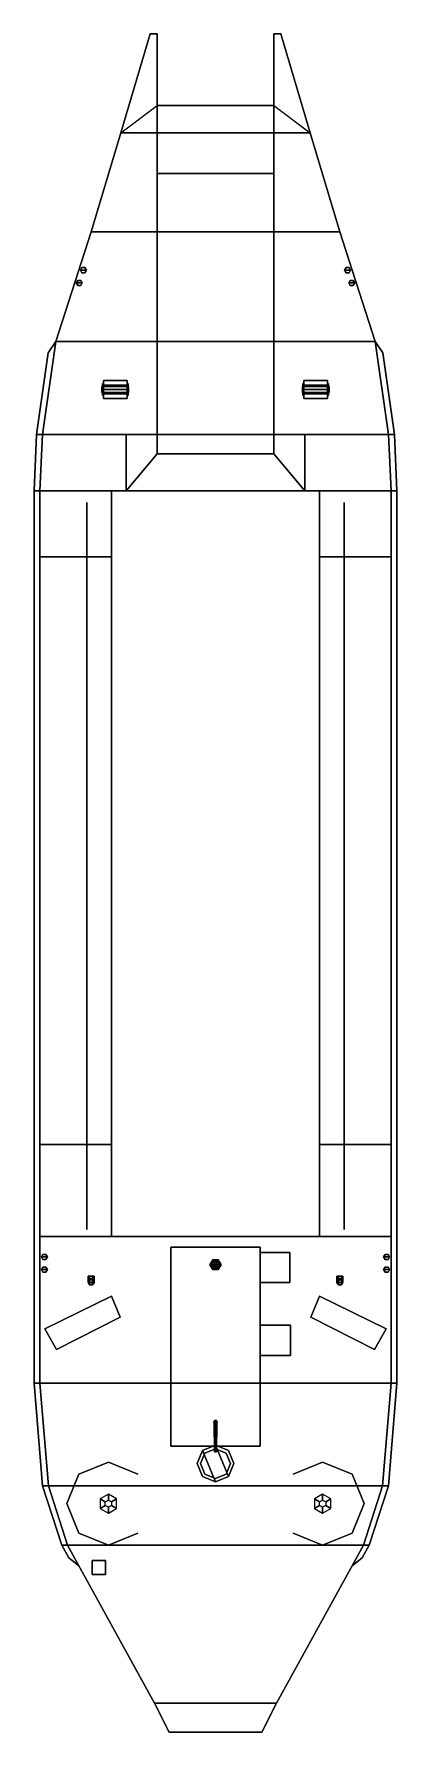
# Model space of a CAD drawing. Extents: x -6.1 to 6.1, y -28.6 to 28.6.
import ezdxf

# ---------------------------------------------------------------- set-up
doc = ezdxf.new("R2010")
doc.units = 0
doc.layers.get('0').update_dxf_attribs({"linetype": 'CONTINUOUS'})

msp = doc.modelspace()

# ---------------------------------------------------------------- linework, layer by layer
for points in [[(-2.2, 28.59, 1.75), (-1.96, 28.59, 1.75), (-1.96, 25.26, -1.2), (-3.18, 25.26, -1.2)], [(-1.96, 25.26, 1.94), (-1.96, 28.59, 2.12), (-2.2, 28.59, 2.12), (-3.18, 25.26, 1.94)], [(-3.18, 25.26, 1.94), (-2.2, 28.59, 2.12), (-2.2, 28.59, 1.75), (-3.18, 25.26, -1.2)], [(-2.2, 28.59, 2.12), (-1.96, 28.59, 2.12), (-1.96, 28.59, 1.75), (-2.2, 28.59, 1.75)], [(-1.96, 25.26, -1.2), (-1.96, 28.59, 1.75), (-1.96, 28.59, 2.12), (-1.96, 25.26, 1.94)], [(2.2, 28.59, 2.12), (1.96, 28.59, 2.12), (1.96, 25.26, 1.94), (3.18, 25.26, 1.94)], [(1.96, 25.26, -1.2), (1.96, 28.59, 1.75), (2.2, 28.59, 1.75), (3.18, 25.26, -1.2)], [(2.2, 28.59, 1.75), (1.96, 28.59, 1.75), (1.96, 28.59, 2.12), (2.2, 28.59, 2.12)], [(1.96, 25.26, 1.94), (1.96, 28.59, 2.12), (1.96, 28.59, 1.75), (1.96, 25.26, -1.2)], [(3.18, 25.26, -1.2), (2.2, 28.59, 1.75), (2.2, 28.59, 2.12), (3.18, 25.26, 1.94)], [(-3.18, 25.26, -1.2), (-1.96, 26.18, -0.385), (1.96, 26.18, -0.385), (3.18, 25.26, -1.2)], [(1.96, 26.18), (-1.96, 26.18), (-1.96, 23.89, 0.25), (1.96, 23.89, 0.25)], [(1.96, 26.18, -0.385), (-1.96, 26.18, -0.385), (-1.96, 26.18), (1.96, 26.18)], [(-4.18, 21.93, -1.2), (-3.18, 25.26, -1.2), (3.18, 25.26, -1.2), (4.18, 21.93, -1.2)], [(-1.96, 21.93, 1.81), (-1.96, 25.26, 1.94), (-3.18, 25.26, 1.94), (-4.18, 21.93, 1.81)], [(-4.18, 21.93, 1.81), (-3.18, 25.26, 1.94), (-3.18, 25.26, -1.2), (-4.18, 21.93, -1.2)], [(-1.96, 21.93, 0.25), (-1.96, 25.26, 0.1), (-1.96, 25.26, 1.94), (-1.96, 21.93, 1.81)], [(3.18, 25.26, 1.94), (1.96, 25.26, 1.94), (1.96, 21.93, 1.81), (4.18, 21.93, 1.81)], [(1.96, 21.93, 1.81), (1.96, 25.26, 1.94), (1.96, 25.26, 0.1), (1.96, 21.93, 0.25)], [(4.18, 21.93, -1.2), (3.18, 25.26, -1.2), (3.18, 25.26, 1.94), (4.18, 21.93, 1.81)], [(1.96, 23.89, 0.25), (-1.96, 23.89, 0.25), (-1.96, 14.45, 0.25), (1.96, 14.45, 0.25)], [(-5.37, 18.24, -1.2), (-4.18, 21.93, -1.2), (4.18, 21.93, -1.2), (5.37, 18.24, -1.2)], [(-1.96, 18.24, 1.65), (-1.96, 21.93, 1.81), (-4.18, 21.93, 1.81), (-5.37, 18.24, 1.65)], [(-5.37, 18.24, 1.65), (-4.18, 21.93, 1.81), (-4.18, 21.93, -1.2), (-5.37, 18.24, -1.2)], [(-1.96, 18.24, 0.25), (-1.96, 21.93, 0.25), (-1.96, 21.93, 1.81), (-1.96, 18.24, 1.65)], [(4.18, 21.93, 1.81), (1.96, 21.93, 1.81), (1.96, 18.24, 1.65), (5.37, 18.24, 1.65)], [(1.96, 18.24, 1.65), (1.96, 21.93, 1.81), (1.96, 21.93, 0.25), (1.96, 18.24, 0.25)], [(5.37, 18.24, -1.2), (4.18, 21.93, -1.2), (4.18, 21.93, 1.81), (5.37, 18.24, 1.65)], [(-4.49, 20.723, 1.75), (-4.54, 20.637, 1.75), (-4.54, 20.637, 2.14), (-4.49, 20.723, 2.14)], [(-4.54, 20.637, 2.14), (-4.34, 20.637, 2.14), (-4.39, 20.723, 2.14), (-4.49, 20.723, 2.14)], [(-4.54, 20.637, 1.75), (-4.49, 20.55, 1.75), (-4.49, 20.55, 2.14), (-4.54, 20.637, 2.14)], [(-4.49, 20.55, 2.14), (-4.39, 20.55, 2.14), (-4.34, 20.637, 2.14), (-4.54, 20.637, 2.14)], [(-4.39, 20.723, 1.75), (-4.49, 20.723, 1.75), (-4.49, 20.723, 2.14), (-4.39, 20.723, 2.14)], [(-4.34, 20.637, 1.75), (-4.39, 20.723, 1.75), (-4.39, 20.723, 2.14), (-4.34, 20.637, 2.14)], [(-4.39, 20.55, 1.75), (-4.34, 20.637, 1.75), (-4.34, 20.637, 2.14), (-4.39, 20.55, 2.14)], [(4.39, 20.723, 1.75), (4.34, 20.637, 1.75), (4.34, 20.637, 2.14), (4.39, 20.723, 2.14)], [(4.34, 20.637, 2.14), (4.54, 20.637, 2.14), (4.49, 20.723, 2.14), (4.39, 20.723, 2.14)], [(4.34, 20.637, 1.75), (4.39, 20.55, 1.75), (4.39, 20.55, 2.14), (4.34, 20.637, 2.14)], [(4.39, 20.55, 2.14), (4.49, 20.55, 2.14), (4.54, 20.637, 2.14), (4.34, 20.637, 2.14)], [(4.49, 20.723, 1.75), (4.39, 20.723, 1.75), (4.39, 20.723, 2.14), (4.49, 20.723, 2.14)], [(4.54, 20.637, 1.75), (4.49, 20.723, 1.75), (4.49, 20.723, 2.14), (4.54, 20.637, 2.14)], [(4.49, 20.55, 1.75), (4.54, 20.637, 1.75), (4.54, 20.637, 2.14), (4.49, 20.55, 2.14)], [(-4.63, 20.293, 1.73), (-4.68, 20.207, 1.73), (-4.68, 20.207, 2.12), (-4.63, 20.293, 2.12)], [(-4.68, 20.207, 2.12), (-4.48, 20.207, 2.12), (-4.53, 20.293, 2.12), (-4.63, 20.293, 2.12)], [(-4.68, 20.207, 1.73), (-4.63, 20.12, 1.73), (-4.63, 20.12, 2.12), (-4.68, 20.207, 2.12)], [(-4.63, 20.12, 2.12), (-4.53, 20.12, 2.12), (-4.48, 20.207, 2.12), (-4.68, 20.207, 2.12)], [(-4.53, 20.293, 1.73), (-4.63, 20.293, 1.73), (-4.63, 20.293, 2.12), (-4.53, 20.293, 2.12)], [(-4.63, 20.12, 1.73), (-4.53, 20.12, 1.73), (-4.53, 20.12, 2.12), (-4.63, 20.12, 2.12)], [(-4.48, 20.207, 1.73), (-4.53, 20.293, 1.73), (-4.53, 20.293, 2.12), (-4.48, 20.207, 2.12)], [(-4.53, 20.12, 1.73), (-4.48, 20.207, 1.73), (-4.48, 20.207, 2.12), (-4.53, 20.12, 2.12)], [(-4.49, 20.55, 1.75), (-4.39, 20.55, 1.75), (-4.39, 20.55, 2.14), (-4.49, 20.55, 2.14)], [(4.39, 20.55, 1.75), (4.49, 20.55, 1.75), (4.49, 20.55, 2.14), (4.39, 20.55, 2.14)], [(4.53, 20.293, 1.73), (4.48, 20.207, 1.73), (4.48, 20.207, 2.12), (4.53, 20.293, 2.12)], [(4.48, 20.207, 2.12), (4.68, 20.207, 2.12), (4.63, 20.293, 2.12), (4.53, 20.293, 2.12)], [(4.48, 20.207, 1.73), (4.53, 20.12, 1.73), (4.53, 20.12, 2.12), (4.48, 20.207, 2.12)], [(4.53, 20.12, 2.12), (4.63, 20.12, 2.12), (4.68, 20.207, 2.12), (4.48, 20.207, 2.12)], [(4.63, 20.293, 1.73), (4.53, 20.293, 1.73), (4.53, 20.293, 2.12), (4.63, 20.293, 2.12)], [(4.53, 20.12, 1.73), (4.63, 20.12, 1.73), (4.63, 20.12, 2.12), (4.53, 20.12, 2.12)], [(4.68, 20.207, 1.73), (4.63, 20.293, 1.73), (4.63, 20.293, 2.12), (4.68, 20.207, 2.12)], [(4.63, 20.12, 1.73), (4.68, 20.207, 1.73), (4.68, 20.207, 2.12), (4.63, 20.12, 2.12)], [(-5.62, 17.85, 0.55), (-6.02, 15.11, 0.55), (-5.82, 15.11, 0.55), (-5.37, 18.24, 0.55)], [(-5.37, 18.24, 0.24), (-5.82, 15.11, 0.24), (-6.02, 15.11, 0.24), (-5.62, 17.85, 0.24)], [(-6.02, 15.11, 0.24), (-6.02, 15.11, 0.55), (-5.62, 17.85, 0.55), (-5.62, 17.85, 0.24)], [(-5.37, 18.24, -1.2), (5.37, 18.24, -1.2), (5.82, 15.11, -1.2), (-5.82, 15.11, -1.2)], [(-1.96, 15.11, 1.59), (-1.96, 18.24, 1.65), (-5.37, 18.24, 1.65), (-5.82, 15.11, 1.59)], [(-5.82, 15.11, 1.59), (-5.37, 18.24, 1.65), (-5.37, 18.24, -1.2), (-5.82, 15.11, -1.2)], [(-5.62, 17.85, 0.24), (-5.62, 17.85, 0.55), (-5.37, 18.24, 0.55), (-5.37, 18.24, 0.24)], [(-1.96, 15.11, 0.25), (-1.96, 18.24, 0.25), (-1.96, 18.24, 1.65), (-1.96, 15.11, 1.59)], [(5.37, 18.24, 1.65), (1.96, 18.24, 1.65), (1.96, 15.11, 1.59), (5.82, 15.11, 1.59)], [(1.96, 15.11, 1.59), (1.96, 18.24, 1.65), (1.96, 18.24, 0.25), (1.96, 15.11, 0.25)], [(5.82, 15.11, -1.2), (5.37, 18.24, -1.2), (5.37, 18.24, 1.65), (5.82, 15.11, 1.59)], [(5.37, 18.24, 0.55), (5.82, 15.11, 0.55), (6.02, 15.11, 0.55), (5.62, 17.85, 0.55)], [(5.62, 17.85, 0.24), (6.02, 15.11, 0.24), (5.82, 15.11, 0.24), (5.37, 18.24, 0.24)], [(5.62, 17.85, 0.55), (5.62, 17.85, 0.24), (5.37, 18.24, 0.24), (5.37, 18.24, 0.55)], [(6.02, 15.11, 0.55), (6.02, 15.11, 0.24), (5.62, 17.85, 0.24), (5.62, 17.85, 0.55)], [(-3.82, 16.62, 1.87), (-3.82, 16.52, 1.97), (-3.82, 16.62, 2.07), (-3.82, 16.72, 1.97)], [(-3.82, 16.62, 1.87), (-3.82, 16.72, 1.97), (-2.92, 16.72, 1.97), (-2.92, 16.62, 1.87)], [(-3.82, 16.72, 1.97), (-3.82, 16.62, 2.07), (-2.92, 16.62, 2.07), (-2.92, 16.72, 1.97)], [(-3.82, 16.52, 1.97), (-3.82, 16.62, 1.87), (-2.92, 16.62, 1.87), (-2.92, 16.52, 1.97)], [(-3.82, 16.62, 2.07), (-3.82, 16.52, 1.97), (-2.92, 16.52, 1.97), (-2.92, 16.62, 2.07)], [(-3.8, 16.78, 2.04), (-3.8, 16.62, 2.14), (-3.8, 16.62, 1.61), (-3.8, 16.82, 1.62)], [(-3.8, 16.82, 1.62), (-3.8, 16.62, 1.61), (-3.8, 16.62, 2.14), (-3.8, 16.78, 2.04)], [(-3.8, 16.46, 2.04), (-3.8, 16.62, 2.14), (-3.8, 16.62, 1.61), (-3.8, 16.42, 1.61)], [(-3.8, 16.42, 1.61), (-3.8, 16.62, 1.61), (-3.8, 16.62, 2.14), (-3.8, 16.46, 2.04)], [(-3.77, 16.77, 1.71), (-3.77, 16.47, 1.71), (-3.77, 16.32, 1.97), (-3.77, 16.92, 1.97)], [(-3.77, 16.77, 1.71), (-3.77, 16.92, 1.97), (-2.97, 16.92, 1.97), (-2.97, 16.77, 1.71)], [(-3.77, 16.92, 1.97), (-3.77, 16.32, 1.97), (-3.77, 16.47, 2.23), (-3.77, 16.77, 2.23)], [(-3.77, 16.92, 1.97), (-3.77, 16.77, 2.23), (-2.97, 16.77, 2.23), (-2.97, 16.92, 1.97)], [(-3.77, 16.47, 1.71), (-3.77, 16.77, 1.71), (-2.97, 16.77, 1.71), (-2.97, 16.47, 1.71)], [(-3.77, 16.77, 2.23), (-3.77, 16.47, 2.23), (-2.97, 16.47, 2.23), (-2.97, 16.77, 2.23)], [(-2.97, 16.92, 1.97), (-2.97, 16.32, 1.97), (-2.97, 16.47, 1.71), (-2.97, 16.77, 1.71)], [(-2.97, 16.77, 2.23), (-2.97, 16.47, 2.23), (-2.97, 16.32, 1.97), (-2.97, 16.92, 1.97)], [(-2.94, 16.78, 2.04), (-2.94, 16.62, 2.14), (-2.94, 16.62, 1.61), (-2.94, 16.82, 1.62)], [(-2.94, 16.82, 1.62), (-2.94, 16.62, 1.61), (-2.94, 16.62, 2.14), (-2.94, 16.78, 2.04)], [(-2.94, 16.46, 2.04), (-2.94, 16.62, 2.14), (-2.94, 16.62, 1.61), (-2.94, 16.42, 1.61)], [(-2.94, 16.42, 1.61), (-2.94, 16.62, 1.61), (-2.94, 16.62, 2.14), (-2.94, 16.46, 2.04)], [(-2.92, 16.72, 1.97), (-2.92, 16.62, 2.07), (-2.92, 16.52, 1.97), (-2.92, 16.62, 1.87)], [(2.92, 16.72, 1.97), (2.92, 16.62, 2.07), (3.82, 16.62, 2.07), (3.82, 16.72, 1.97)], [(2.92, 16.62, 1.87), (2.92, 16.72, 1.97), (3.82, 16.72, 1.97), (3.82, 16.62, 1.87)], [(2.92, 16.62, 1.87), (2.92, 16.52, 1.97), (2.92, 16.62, 2.07), (2.92, 16.72, 1.97)], [(2.92, 16.62, 2.07), (2.92, 16.52, 1.97), (3.82, 16.52, 1.97), (3.82, 16.62, 2.07)], [(2.92, 16.52, 1.97), (2.92, 16.62, 1.87), (3.82, 16.62, 1.87), (3.82, 16.52, 1.97)], [(2.94, 16.82, 1.62), (2.94, 16.62, 1.61), (2.94, 16.62, 2.14), (2.94, 16.78, 2.04)], [(2.94, 16.78, 2.04), (2.94, 16.62, 2.14), (2.94, 16.62, 1.61), (2.94, 16.82, 1.62)], [(2.94, 16.46, 2.04), (2.94, 16.62, 2.14), (2.94, 16.62, 1.61), (2.94, 16.42, 1.61)], [(2.94, 16.42, 1.61), (2.94, 16.62, 1.61), (2.94, 16.62, 2.14), (2.94, 16.46, 2.04)], [(2.97, 16.92, 1.97), (2.97, 16.77, 2.23), (3.77, 16.77, 2.23), (3.77, 16.92, 1.97)], [(2.97, 16.77, 1.71), (2.97, 16.92, 1.97), (3.77, 16.92, 1.97), (3.77, 16.77, 1.71)], [(2.97, 16.92, 1.97), (2.97, 16.32, 1.97), (2.97, 16.47, 2.23), (2.97, 16.77, 2.23)], [(2.97, 16.77, 1.71), (2.97, 16.47, 1.71), (2.97, 16.32, 1.97), (2.97, 16.92, 1.97)], [(2.97, 16.77, 2.23), (2.97, 16.47, 2.23), (3.77, 16.47, 2.23), (3.77, 16.77, 2.23)], [(2.97, 16.47, 1.71), (2.97, 16.77, 1.71), (3.77, 16.77, 1.71), (3.77, 16.47, 1.71)], [(3.77, 16.77, 2.23), (3.77, 16.47, 2.23), (3.77, 16.32, 1.97), (3.77, 16.92, 1.97)], [(3.77, 16.92, 1.97), (3.77, 16.32, 1.97), (3.77, 16.47, 1.71), (3.77, 16.77, 1.71)], [(3.8, 16.82, 1.62), (3.8, 16.62, 1.61), (3.8, 16.62, 2.14), (3.8, 16.78, 2.04)], [(3.8, 16.78, 2.04), (3.8, 16.62, 2.14), (3.8, 16.62, 1.61), (3.8, 16.82, 1.62)], [(3.8, 16.46, 2.04), (3.8, 16.62, 2.14), (3.8, 16.62, 1.61), (3.8, 16.42, 1.61)], [(3.8, 16.42, 1.61), (3.8, 16.62, 1.61), (3.8, 16.62, 2.14), (3.8, 16.46, 2.04)], [(3.82, 16.72, 1.97), (3.82, 16.62, 2.07), (3.82, 16.52, 1.97), (3.82, 16.62, 1.87)], [(-3.77, 16.32, 1.97), (-3.77, 16.47, 1.71), (-2.97, 16.47, 1.71), (-2.97, 16.32, 1.97)], [(-3.77, 16.47, 2.23), (-3.77, 16.32, 1.97), (-2.97, 16.32, 1.97), (-2.97, 16.47, 2.23)], [(2.97, 16.47, 2.23), (2.97, 16.32, 1.97), (3.77, 16.32, 1.97), (3.77, 16.47, 2.23)], [(2.97, 16.32, 1.97), (2.97, 16.47, 1.71), (3.77, 16.47, 1.71), (3.77, 16.32, 1.97)], [(-5.82, 15.11, 0.24), (-5.9, 13.21, 0.24), (-6.1, 13.21, 0.24), (-6.02, 15.11, 0.24)], [(-6.1, 13.21, 0.24), (-6.1, 13.21, 0.55), (-6.02, 15.11, 0.55), (-6.02, 15.11, 0.24)], [(-6.02, 15.11, 0.55), (-6.1, 13.21, 0.55), (-5.9, 13.21, 0.55), (-5.82, 15.11, 0.55)], [(-5.9, 13.21, -1.2), (-5.82, 15.11, -1.2), (5.82, 15.11, -1.2), (5.9, 13.21, -1.2)], [(-3, 13.21, 1.59), (-3, 15.11, 1.59), (-5.82, 15.11, 1.59), (-5.9, 13.21, 1.59)], [(-5.9, 13.21, 1.59), (-5.82, 15.11, 1.59), (-5.82, 15.11, -1.2), (-5.9, 13.21, -1.2)], [(-1.96, 14.45, 1.59), (-1.96, 15.11, 1.59), (-3, 15.11, 1.59), (-3, 13.21, 1.59)], [(-1.96, 14.45, 0.25), (-1.96, 15.11, 0.25), (-1.96, 15.11, 1.59), (-1.96, 14.45, 1.59)], [(3, 15.11, 1.59), (1.96, 15.11, 1.59), (1.96, 14.45, 1.59), (3, 13.21, 1.59)], [(1.96, 14.45, 1.59), (1.96, 15.11, 1.59), (1.96, 15.11, 0.25), (1.96, 14.45, 0.25)], [(5.82, 15.11, 1.59), (3, 15.11, 1.59), (3, 13.21, 1.59), (5.9, 13.21, 1.59)], [(5.9, 13.21, -1.2), (5.82, 15.11, -1.2), (5.82, 15.11, 1.59), (5.9, 13.21, 1.59)], [(5.82, 15.11, 0.55), (5.9, 13.21, 0.55), (6.1, 13.21, 0.55), (6.02, 15.11, 0.55)], [(6.02, 15.11, 0.24), (6.1, 13.21, 0.24), (5.9, 13.21, 0.24), (5.82, 15.11, 0.24)], [(6.1, 13.21, 0.55), (6.1, 13.21, 0.24), (6.02, 15.11, 0.24), (6.02, 15.11, 0.55)], [(-3, 13.21, 0.25), (-1.96, 14.45, 0.25), (-1.96, 14.45, 1.59), (-3, 13.21, 1.59)], [(1.96, 14.45, 0.25), (-1.96, 14.45, 0.25), (-3, 13.21, 0.25), (3, 13.21, 0.25)], [(3, 13.21, 1.59), (1.96, 14.45, 1.59), (1.96, 14.45, 0.25), (3, 13.21, 0.25)], [(-5.9, 13.21, 0.24), (-5.9, -16.83, 0.24), (-6.1, -16.83, 0.24), (-6.1, 13.21, 0.24)], [(-6.1, -16.83, 0.24), (-6.1, -16.83, 0.55), (-6.1, 13.21, 0.55), (-6.1, 13.21, 0.24)], [(-6.1, 13.21, 0.55), (-6.1, -16.83, 0.55), (-5.9, -16.83, 0.55), (-5.9, 13.21, 0.55)], [(-5.9, 13.21, -1.2), (5.9, 13.21, -1.2), (5.9, -16.83, -1.2), (-5.9, -16.83, -1.2)], [(-3.5, 10.99, 0.59), (-3.5, 13.21, 1.59), (-5.9, 13.21, 1.59), (-5.9, 10.99, 0.59)], [(-5.9, 10.99, 0.59), (-5.9, 13.21, 1.59), (-5.9, 13.21, -1.2), (-5.9, 10.99, -1.2)], [(-3.5, 13.21, 0.25), (-3, 13.21, 0.25), (-3, 13.21, 1.59), (-3.5, 13.21, 1.59)], [(-3.5, 10.99, 0.25), (-3.5, 13.21, 0.25), (-3.5, 13.21, 1.59), (-3.5, 10.99, 0.59)], [(3.5, 13.21, 0.25), (-3.5, 13.21, 0.25), (-3.5, -11.9, 0.25), (3.5, -11.9, 0.25)], [(3.5, 13.21, 1.59), (3, 13.21, 1.59), (3, 13.21, 0.25), (3.5, 13.21, 0.25)], [(5.9, 13.21, 1.59), (3.5, 13.21, 1.59), (3.5, 10.99, 0.59), (5.9, 10.99, 0.59)], [(3.5, 10.99, 0.59), (3.5, 13.21, 1.59), (3.5, 13.21, 0.25), (3.5, 10.99, 0.25)], [(5.9, 10.99, -1.2), (5.9, 13.21, -1.2), (5.9, 13.21, 1.59), (5.9, 10.99, 0.59)], [(6.1, 13.21, 0.24), (6.1, -16.83, 0.24), (5.9, -16.83, 0.24), (5.9, 13.21, 0.24)], [(5.9, 13.21, 0.55), (5.9, -16.83, 0.55), (6.1, -16.83, 0.55), (6.1, 13.21, 0.55)], [(6.1, -16.83, 0.55), (6.1, -16.83, 0.24), (6.1, 13.21, 0.24), (6.1, 13.21, 0.55)], [(-4.32, -11.66, 1.41), (-4.32, 12.82, 1.41), (-4.32, 10.99, 0.59), (-4.32, -8.8, 0.59)], [(-4.32, -8.8, 0.59), (-4.32, 10.99, 0.59), (-4.32, 12.82, 1.41), (-4.32, -11.66, 1.41)], [(4.32, -8.8, 0.59), (4.32, 10.99, 0.59), (4.32, 12.82, 1.41), (4.32, -11.66, 1.41)], [(4.32, -11.66, 1.41), (4.32, 12.82, 1.41), (4.32, 10.99, 0.59), (4.32, -8.8, 0.59)], [(-3.5, -8.8, 0.59), (-3.5, 10.99, 0.59), (-5.9, 10.99, 0.59), (-5.9, -8.8, 0.59)], [(-5.9, -8.8, 0.59), (-5.9, 10.99, 0.59), (-5.9, 10.99, -1.2), (-5.9, -8.8, -1.2)], [(-3.5, -8.8, 0.25), (-3.5, 10.99, 0.25), (-3.5, 10.99, 0.59), (-3.5, -8.8, 0.59)], [(5.9, 10.99, 0.59), (3.5, 10.99, 0.59), (3.5, -8.8, 0.59), (5.9, -8.8, 0.59)], [(3.5, -8.8, 0.59), (3.5, 10.99, 0.59), (3.5, 10.99, 0.25), (3.5, -8.8, 0.25)], [(5.9, -8.8, -1.2), (5.9, 10.99, -1.2), (5.9, 10.99, 0.59), (5.9, -8.8, 0.59)], [(-3.5, -11.9, 1.48), (-3.5, -8.8, 0.59), (-5.9, -8.8, 0.59), (-5.9, -11.9, 1.48)], [(-5.9, -11.9, 1.48), (-5.9, -8.8, 0.59), (-5.9, -8.8, -1.2), (-5.9, -11.9, -1.2)], [(-3.5, -11.9, 0.25), (-3.5, -8.8, 0.25), (-3.5, -8.8, 0.59), (-3.5, -11.9, 1.48)], [(5.9, -8.8, 0.59), (3.5, -8.8, 0.59), (3.5, -11.9, 1.48), (5.9, -11.9, 1.48)], [(3.5, -11.9, 1.48), (3.5, -8.8, 0.59), (3.5, -8.8, 0.25), (3.5, -11.9, 0.25)], [(5.9, -11.9, -1.2), (5.9, -8.8, -1.2), (5.9, -8.8, 0.59), (5.9, -11.9, 1.48)], [(5.9, -11.9, 1.48), (-5.9, -11.9, 1.48), (-5.9, -16.83, 1.48), (5.9, -16.83, 1.48)], [(-5.9, -16.83, 1.48), (-5.9, -11.9, 1.48), (-5.9, -11.9, -1.2), (-5.9, -16.83, -1.2)], [(3.5, -11.9, 0.25), (-3.5, -11.9, 0.25), (-3.5, -11.9, 1.48), (3.5, -11.9, 1.48)], [(5.9, -16.83, -1.2), (5.9, -11.9, -1.2), (5.9, -11.9, 1.48), (5.9, -16.83, 1.48)], [(-5.8, -12.497, 1.48), (-5.85, -12.583, 1.48), (-5.85, -12.583, 1.87), (-5.8, -12.497, 1.87)], [(-5.85, -12.583, 1.87), (-5.65, -12.583, 1.87), (-5.7, -12.497, 1.87), (-5.8, -12.497, 1.87)], [(-5.7, -12.497, 1.48), (-5.8, -12.497, 1.48), (-5.8, -12.497, 1.87), (-5.7, -12.497, 1.87)], [(-5.65, -12.583, 1.48), (-5.7, -12.497, 1.48), (-5.7, -12.497, 1.87), (-5.65, -12.583, 1.87)], [(-1.5, -12.25, 3.53), (-1.5, -12.25, 1.48), (-1.5, -18.96, 1.48), (-1.5, -18.96, 3.53)], [(1.5, -12.25, 3.53), (1.5, -12.25, 1.48), (-1.5, -12.25, 1.48), (-1.5, -12.25, 3.53)], [(1.5, -18.96, 3.53), (1.5, -12.25, 3.53), (-1.5, -12.25, 3.53), (-1.5, -18.96, 3.53)], [(-1.5, -14.61, 4.96), (-1.5, -12.25, 4.96), (-1.5, -12.25, 3.53), (-1.5, -14.61, 3.53)], [(-1.5, -14.61, 3.53), (-1.5, -12.25, 3.53), (-1.5, -12.25, 4.96), (-1.5, -14.61, 4.96)], [(1.5, -12.25, 4.96), (-1.5, -12.25, 4.96), (-1.5, -12.25, 3.53), (1.5, -12.25, 3.53)], [(1.5, -12.25, 3.53), (-1.5, -12.25, 3.53), (-1.5, -12.25, 4.96), (1.5, -12.25, 4.96)], [(1.5, -18.96, 1.48), (1.5, -12.25, 1.48), (1.5, -12.25, 3.53), (1.5, -18.96, 3.53)], [(1.5, -14.61, 3.53), (1.5, -12.25, 3.53), (1.5, -12.25, 4.96), (1.5, -14.61, 4.96)], [(1.5, -14.61, 4.96), (1.5, -12.25, 4.96), (1.5, -12.25, 3.53), (1.5, -14.61, 3.53)], [(2.5, -12.43, 2.48), (2.5, -12.43, 1.48), (1.5, -12.43, 1.48), (1.5, -12.43, 2.48)], [(2.5, -13.45, 2.48), (2.5, -12.43, 2.48), (1.5, -12.43, 2.48), (1.5, -13.45, 2.48)], [(2.5, -13.45, 1.48), (2.5, -12.43, 1.48), (2.5, -12.43, 2.48), (2.5, -13.45, 2.48)], [(5.7, -12.497, 1.48), (5.65, -12.583, 1.48), (5.65, -12.583, 1.87), (5.7, -12.497, 1.87)], [(5.65, -12.583, 1.87), (5.85, -12.583, 1.87), (5.8, -12.497, 1.87), (5.7, -12.497, 1.87)], [(5.8, -12.497, 1.48), (5.7, -12.497, 1.48), (5.7, -12.497, 1.87), (5.8, -12.497, 1.87)], [(5.85, -12.583, 1.48), (5.8, -12.497, 1.48), (5.8, -12.497, 1.87), (5.85, -12.583, 1.87)], [(-5.85, -12.583, 1.48), (-5.8, -12.67, 1.48), (-5.8, -12.67, 1.87), (-5.85, -12.583, 1.87)], [(-5.8, -12.67, 1.87), (-5.7, -12.67, 1.87), (-5.65, -12.583, 1.87), (-5.85, -12.583, 1.87)], [(-5.8, -12.927, 1.48), (-5.85, -13.013, 1.48), (-5.85, -13.013, 1.87), (-5.8, -12.927, 1.87)], [(-5.85, -13.013, 1.87), (-5.65, -13.013, 1.87), (-5.7, -12.927, 1.87), (-5.8, -12.927, 1.87)], [(-5.85, -13.013, 1.48), (-5.8, -13.1, 1.48), (-5.8, -13.1, 1.87), (-5.85, -13.013, 1.87)], [(-5.8, -13.1, 1.87), (-5.7, -13.1, 1.87), (-5.65, -13.013, 1.87), (-5.85, -13.013, 1.87)], [(-5.8, -12.67, 1.48), (-5.7, -12.67, 1.48), (-5.7, -12.67, 1.87), (-5.8, -12.67, 1.87)], [(-5.7, -12.927, 1.48), (-5.8, -12.927, 1.48), (-5.8, -12.927, 1.87), (-5.7, -12.927, 1.87)], [(-5.8, -13.1, 1.48), (-5.7, -13.1, 1.48), (-5.7, -13.1, 1.87), (-5.8, -13.1, 1.87)], [(-5.7, -12.67, 1.48), (-5.65, -12.583, 1.48), (-5.65, -12.583, 1.87), (-5.7, -12.67, 1.87)], [(-5.65, -13.013, 1.48), (-5.7, -12.927, 1.48), (-5.7, -12.927, 1.87), (-5.65, -13.013, 1.87)], [(-5.7, -13.1, 1.48), (-5.65, -13.013, 1.48), (-5.65, -13.013, 1.87), (-5.7, -13.1, 1.87)], [(-0.055, -12.75, 4.22), (-0.11, -12.845, 4.22), (-0.19, -12.845, 4.49), (-0.095, -12.681, 4.49)], [(-0.067, -12.729, 4.52), (-0.095, -12.681, 4.49), (-0.19, -12.845, 4.49), (-0.134, -12.845, 4.52)], [(-0.11, -12.845, 4.22), (-0.055, -12.941, 4.22), (-0.095, -13.01, 4.49), (-0.19, -12.845, 4.49)], [(-0.134, -12.845, 4.52), (-0.19, -12.845, 4.49), (-0.095, -13.01, 4.49), (-0.067, -12.962, 4.52)], [(-0.075, -12.716, 3.53), (-0.15, -12.845, 3.53), (-0.11, -12.845, 4.22), (-0.055, -12.75, 4.22)], [(-0.15, -12.845, 3.53), (-0.075, -12.975, 3.53), (-0.055, -12.941, 4.22), (-0.11, -12.845, 4.22)], [(0, -12.845, 4.54), (-0.067, -12.729, 4.52), (-0.134, -12.845, 4.52), (0, -12.845, 4.54)], [(0, -12.845, 4.54), (-0.134, -12.845, 4.52), (-0.067, -12.962, 4.52), (0, -12.845, 4.54)], [(0.055, -12.75, 4.22), (-0.055, -12.75, 4.22), (-0.095, -12.681, 4.49), (0.095, -12.681, 4.49)], [(0.067, -12.729, 4.52), (0.095, -12.681, 4.49), (-0.095, -12.681, 4.49), (-0.067, -12.729, 4.52)], [(-0.055, -12.941, 4.22), (0.055, -12.941, 4.22), (0.095, -13.01, 4.49), (-0.095, -13.01, 4.49)], [(-0.067, -12.962, 4.52), (-0.095, -13.01, 4.49), (0.095, -13.01, 4.49), (0.067, -12.962, 4.52)], [(0.075, -12.716, 3.53), (-0.075, -12.716, 3.53), (-0.055, -12.75, 4.22), (0.055, -12.75, 4.22)], [(-0.075, -12.975, 3.53), (0.075, -12.975, 3.53), (0.055, -12.941, 4.22), (-0.055, -12.941, 4.22)], [(0, -12.845, 4.54), (0.067, -12.729, 4.52), (-0.067, -12.729, 4.52), (0, -12.845, 4.54)], [(0, -12.845, 4.54), (-0.067, -12.962, 4.52), (0.067, -12.962, 4.52), (0, -12.845, 4.54)], [(0, -12.845, 4.54), (0.134, -12.845, 4.52), (0.067, -12.729, 4.52), (0, -12.845, 4.54)], [(0, -12.845, 4.54), (0.067, -12.962, 4.52), (0.134, -12.845, 4.52), (0, -12.845, 4.54)], [(0.11, -12.845, 4.22), (0.055, -12.75, 4.22), (0.095, -12.681, 4.49), (0.19, -12.845, 4.49)], [(0.15, -12.845, 3.53), (0.075, -12.716, 3.53), (0.055, -12.75, 4.22), (0.11, -12.845, 4.22)], [(0.075, -12.975, 3.53), (0.15, -12.845, 3.53), (0.11, -12.845, 4.22), (0.055, -12.941, 4.22)], [(0.055, -12.941, 4.22), (0.11, -12.845, 4.22), (0.19, -12.845, 4.49), (0.095, -13.01, 4.49)], [(0.134, -12.845, 4.52), (0.19, -12.845, 4.49), (0.095, -12.681, 4.49), (0.067, -12.729, 4.52)], [(0.067, -12.962, 4.52), (0.095, -13.01, 4.49), (0.19, -12.845, 4.49), (0.134, -12.845, 4.52)], [(5.65, -12.583, 1.48), (5.7, -12.67, 1.48), (5.7, -12.67, 1.87), (5.65, -12.583, 1.87)], [(5.7, -12.67, 1.87), (5.8, -12.67, 1.87), (5.85, -12.583, 1.87), (5.65, -12.583, 1.87)], [(5.7, -12.927, 1.48), (5.65, -13.013, 1.48), (5.65, -13.013, 1.87), (5.7, -12.927, 1.87)], [(5.65, -13.013, 1.87), (5.85, -13.013, 1.87), (5.8, -12.927, 1.87), (5.7, -12.927, 1.87)], [(5.65, -13.013, 1.48), (5.7, -13.1, 1.48), (5.7, -13.1, 1.87), (5.65, -13.013, 1.87)], [(5.7, -13.1, 1.87), (5.8, -13.1, 1.87), (5.85, -13.013, 1.87), (5.65, -13.013, 1.87)], [(5.7, -12.67, 1.48), (5.8, -12.67, 1.48), (5.8, -12.67, 1.87), (5.7, -12.67, 1.87)], [(5.8, -12.927, 1.48), (5.7, -12.927, 1.48), (5.7, -12.927, 1.87), (5.8, -12.927, 1.87)], [(5.7, -13.1, 1.48), (5.8, -13.1, 1.48), (5.8, -13.1, 1.87), (5.7, -13.1, 1.87)], [(5.8, -12.67, 1.48), (5.85, -12.583, 1.48), (5.85, -12.583, 1.87), (5.8, -12.67, 1.87)], [(5.85, -13.013, 1.48), (5.8, -12.927, 1.48), (5.8, -12.927, 1.87), (5.85, -13.013, 1.87)], [(5.8, -13.1, 1.48), (5.85, -13.013, 1.48), (5.85, -13.013, 1.87), (5.8, -13.1, 1.87)], [(-4.28, -13.23, 2.69), (-4.23, -13.23, 2.777), (-4.13, -13.23, 2.777), (-4.23, -13.23, 2.603)], [(-4.28, -13.378, 2.628), (-4.23, -13.44, 2.69), (-4.23, -13.23, 2.777), (-4.28, -13.23, 2.69)], [(-4.23, -13.317, 2.567), (-4.28, -13.378, 2.628), (-4.28, -13.23, 2.69), (-4.23, -13.23, 2.603)], [(-4.23, -13.353, 2.48), (-4.28, -13.44, 2.48), (-4.28, -13.378, 2.628), (-4.23, -13.317, 2.567)], [(-4.23, -13.353, 1.48), (-4.28, -13.44, 1.48), (-4.28, -13.44, 2.48), (-4.23, -13.353, 2.48)], [(-4.28, -13.44, 2.48), (-4.23, -13.527, 2.48), (-4.23, -13.44, 2.69), (-4.28, -13.378, 2.628)], [(-4.28, -13.44, 1.48), (-4.23, -13.527, 1.48), (-4.23, -13.527, 2.48), (-4.28, -13.44, 2.48)], [(-4.23, -13.23, 2.603), (-4.13, -13.23, 2.777), (-4.08, -13.23, 2.69), (-4.13, -13.23, 2.603)], [(-4.23, -13.44, 2.69), (-4.13, -13.44, 2.69), (-4.13, -13.23, 2.777), (-4.23, -13.23, 2.777)], [(-4.13, -13.317, 2.567), (-4.23, -13.317, 2.567), (-4.23, -13.23, 2.603), (-4.13, -13.23, 2.603)], [(-4.13, -13.353, 2.48), (-4.23, -13.353, 2.48), (-4.23, -13.317, 2.567), (-4.13, -13.317, 2.567)], [(-4.13, -13.353, 1.48), (-4.23, -13.353, 1.48), (-4.23, -13.353, 2.48), (-4.13, -13.353, 2.48)], [(-4.23, -13.527, 2.48), (-4.13, -13.527, 2.48), (-4.13, -13.44, 2.69), (-4.23, -13.44, 2.69)], [(-4.23, -13.527, 1.48), (-4.13, -13.527, 1.48), (-4.13, -13.527, 2.48), (-4.23, -13.527, 2.48)], [(-4.13, -13.44, 2.69), (-4.08, -13.378, 2.628), (-4.08, -13.23, 2.69), (-4.13, -13.23, 2.777)], [(-4.08, -13.378, 2.628), (-4.13, -13.317, 2.567), (-4.13, -13.23, 2.603), (-4.08, -13.23, 2.69)], [(-4.08, -13.44, 2.48), (-4.13, -13.353, 2.48), (-4.13, -13.317, 2.567), (-4.08, -13.378, 2.628)], [(-4.08, -13.44, 1.48), (-4.13, -13.353, 1.48), (-4.13, -13.353, 2.48), (-4.08, -13.44, 2.48)], [(-4.13, -13.527, 2.48), (-4.08, -13.44, 2.48), (-4.08, -13.378, 2.628), (-4.13, -13.44, 2.69)], [(-4.13, -13.527, 1.48), (-4.08, -13.44, 1.48), (-4.08, -13.44, 2.48), (-4.13, -13.527, 2.48)], [(1.5, -13.45, 2.48), (1.5, -13.45, 1.48), (2.5, -13.45, 1.48), (2.5, -13.45, 2.48)], [(4.13, -13.317, 2.567), (4.08, -13.378, 2.628), (4.08, -13.23, 2.69), (4.13, -13.23, 2.603)], [(4.08, -13.378, 2.628), (4.13, -13.44, 2.69), (4.13, -13.23, 2.777), (4.08, -13.23, 2.69)], [(4.08, -13.23, 2.69), (4.13, -13.23, 2.777), (4.23, -13.23, 2.777), (4.13, -13.23, 2.603)], [(4.13, -13.353, 2.48), (4.08, -13.44, 2.48), (4.08, -13.378, 2.628), (4.13, -13.317, 2.567)], [(4.13, -13.353, 1.48), (4.08, -13.44, 1.48), (4.08, -13.44, 2.48), (4.13, -13.353, 2.48)], [(4.08, -13.44, 2.48), (4.13, -13.527, 2.48), (4.13, -13.44, 2.69), (4.08, -13.378, 2.628)], [(4.08, -13.44, 1.48), (4.13, -13.527, 1.48), (4.13, -13.527, 2.48), (4.08, -13.44, 2.48)], [(4.23, -13.317, 2.567), (4.13, -13.317, 2.567), (4.13, -13.23, 2.603), (4.23, -13.23, 2.603)], [(4.13, -13.44, 2.69), (4.23, -13.44, 2.69), (4.23, -13.23, 2.777), (4.13, -13.23, 2.777)], [(4.13, -13.23, 2.603), (4.23, -13.23, 2.777), (4.28, -13.23, 2.69), (4.23, -13.23, 2.603)], [(4.23, -13.353, 2.48), (4.13, -13.353, 2.48), (4.13, -13.317, 2.567), (4.23, -13.317, 2.567)], [(4.23, -13.353, 1.48), (4.13, -13.353, 1.48), (4.13, -13.353, 2.48), (4.23, -13.353, 2.48)], [(4.13, -13.527, 2.48), (4.23, -13.527, 2.48), (4.23, -13.44, 2.69), (4.13, -13.44, 2.69)], [(4.13, -13.527, 1.48), (4.23, -13.527, 1.48), (4.23, -13.527, 2.48), (4.13, -13.527, 2.48)], [(4.28, -13.378, 2.628), (4.23, -13.317, 2.567), (4.23, -13.23, 2.603), (4.28, -13.23, 2.69)], [(4.23, -13.44, 2.69), (4.28, -13.378, 2.628), (4.28, -13.23, 2.69), (4.23, -13.23, 2.777)], [(4.28, -13.44, 2.48), (4.23, -13.353, 2.48), (4.23, -13.317, 2.567), (4.28, -13.378, 2.628)], [(4.28, -13.44, 1.48), (4.23, -13.353, 1.48), (4.23, -13.353, 2.48), (4.28, -13.44, 2.48)], [(4.23, -13.527, 2.48), (4.28, -13.44, 2.48), (4.28, -13.378, 2.628), (4.23, -13.44, 2.69)], [(4.23, -13.527, 1.48), (4.28, -13.44, 1.48), (4.28, -13.44, 2.48), (4.23, -13.527, 2.48)], [(-3.5, -13.91, 2.48), (-3.5, -13.91, 1.48), (-5.74, -15, 1.48), (-5.74, -15, 2.48)], [(-3.2, -14.61, 2.48), (-3.5, -13.91, 2.48), (-5.74, -15, 2.48), (-5.34, -15.7, 2.48)], [(-3.2, -14.61, 1.48), (-3.5, -13.91, 1.48), (-3.5, -13.91, 2.48), (-3.2, -14.61, 2.48)], [(3.5, -13.91, 2.48), (3.5, -13.91, 1.48), (3.2, -14.61, 1.48), (3.2, -14.61, 2.48)], [(5.34, -15.7, 2.48), (5.74, -15, 2.48), (3.5, -13.91, 2.48), (3.2, -14.61, 2.48)], [(5.74, -15, 2.48), (5.74, -15, 1.48), (3.5, -13.91, 1.48), (3.5, -13.91, 2.48)], [(-5.34, -15.7, 2.48), (-5.34, -15.7, 1.48), (-3.2, -14.61, 1.48), (-3.2, -14.61, 2.48)], [(3.2, -14.61, 2.48), (3.2, -14.61, 1.48), (5.34, -15.7, 1.48), (5.34, -15.7, 2.48)], [(-5.74, -15, 2.48), (-5.74, -15, 1.48), (-5.34, -15.7, 1.48), (-5.34, -15.7, 2.48)], [(2.52, -15.9, 1.48), (2.52, -14.88, 1.48), (1.5, -14.88, 3.53), (1.5, -15.9, 3.53)], [(1.5, -15.9, 3.53), (1.5, -14.88, 3.53), (2.52, -14.88, 1.48), (2.52, -15.9, 1.48)], [(5.34, -15.7, 1.48), (5.74, -15, 1.48), (5.74, -15, 2.48), (5.34, -15.7, 2.48)], [(-5.9, -16.83, 0.24), (-5.61, -20.29, 0.24), (-5.81, -20.29, 0.24), (-6.1, -16.83, 0.24)], [(-5.81, -20.29, 0.24), (-5.81, -20.29, 0.55), (-6.1, -16.83, 0.55), (-6.1, -16.83, 0.24)], [(-6.1, -16.83, 0.55), (-5.81, -20.29, 0.55), (-5.61, -20.29, 0.55), (-5.9, -16.83, 0.55)], [(5.9, -16.83, 1.48), (-5.9, -16.83, 1.48), (-5.61, -20.29, 1.48), (5.61, -20.29, 1.48)], [(-5.61, -20.29, -1.2), (-5.9, -16.83, -1.2), (5.9, -16.83, -1.2), (5.61, -20.29, -1.2)], [(-5.61, -20.29, 1.48), (-5.9, -16.83, 1.48), (-5.9, -16.83, -1.2), (-5.61, -20.29, -1.2)], [(5.61, -20.29, -1.2), (5.9, -16.83, -1.2), (5.9, -16.83, 1.48), (5.61, -20.29, 1.48)], [(5.9, -16.83, 0.55), (5.61, -20.29, 0.55), (5.81, -20.29, 0.55), (6.1, -16.83, 0.55)], [(6.1, -16.83, 0.24), (5.81, -20.29, 0.24), (5.61, -20.29, 0.24), (5.9, -16.83, 0.24)], [(5.81, -20.29, 0.55), (5.81, -20.29, 0.24), (6.1, -16.83, 0.24), (6.1, -16.83, 0.55)], [(-0.035, -18.089, 3.53), (-0.07, -18.15, 3.53), (-0.06, -18.15, 9.65), (-0.03, -18.098, 9.65)], [(-0.07, -18.15, 3.53), (-0.035, -18.211, 3.53), (-0.03, -18.202, 9.65), (-0.06, -18.15, 9.65)], [(-0.03, -18.202, 9.65), (0.03, -18.098, 9.65), (-0.03, -18.098, 9.65), (-0.06, -18.15, 9.65)], [(-0.04, -18.15, 6.67), (0, -18.15, 6.63), (0, -19.15, 6.8), (-0.03, -19.15, 6.83)], [(0, -18.15, 6.71), (-0.04, -18.15, 6.67), (-0.03, -19.15, 6.83), (0, -19.15, 6.86)], [(0.035, -18.089, 3.53), (-0.035, -18.089, 3.53), (-0.03, -18.098, 9.65), (0.03, -18.098, 9.65)], [(-0.035, -18.211, 3.53), (0.035, -18.211, 3.53), (0.03, -18.202, 9.65), (-0.03, -18.202, 9.65)], [(0.03, -18.202, 9.65), (0.06, -18.15, 9.65), (0.03, -18.098, 9.65), (-0.03, -18.202, 9.65)], [(0, -18.15, 6.63), (0.04, -18.15, 6.67), (0.03, -19.15, 6.83), (0, -19.15, 6.8)], [(0.04, -18.15, 6.67), (0, -18.15, 6.71), (0, -19.15, 6.86), (0.03, -19.15, 6.83)], [(0.07, -18.15, 3.53), (0.035, -18.089, 3.53), (0.03, -18.098, 9.65), (0.06, -18.15, 9.65)], [(0.035, -18.211, 3.53), (0.07, -18.15, 3.53), (0.06, -18.15, 9.65), (0.03, -18.202, 9.65)], [(-1.5, -18.96, 3.53), (-1.5, -18.96, 1.48), (1.5, -18.96, 1.48), (1.5, -18.96, 3.53)], [(-0.438, -19.102, 5.33), (-0.62, -19.54, 5.33), (-0.62, -19.54, 5.43), (-0.438, -19.102, 5.43)], [(0, -20.16, 5.43), (-0.438, -19.102, 5.43), (-0.62, -19.54, 5.43), (-0.438, -19.978, 5.43)], [(-0.438, -19.102, 5.33), (0, -20.16, 5.33), (-0.438, -19.978, 5.33), (-0.62, -19.54, 5.33)], [(-0.354, -19.186, 1.48), (-0.5, -19.54, 1.48), (-0.5, -19.54, 5.33), (-0.354, -19.186, 5.33)], [(0, -18.92, 5.33), (-0.438, -19.102, 5.33), (-0.438, -19.102, 5.43), (0, -18.92, 5.43)], [(0.438, -19.978, 5.43), (0, -18.92, 5.43), (-0.438, -19.102, 5.43), (0, -20.16, 5.43)], [(0, -18.92, 5.33), (0.438, -19.978, 5.33), (0, -20.16, 5.33), (-0.438, -19.102, 5.33)], [(0, -19.04, 1.48), (-0.354, -19.186, 1.48), (-0.354, -19.186, 5.33), (0, -19.04, 5.33)], [(0.03, -19.15, 6.83), (0, -19.15, 6.86), (-0.03, -19.15, 6.83), (0, -19.15, 6.8)], [(0.438, -19.102, 5.33), (0, -18.92, 5.33), (0, -18.92, 5.43), (0.438, -19.102, 5.43)], [(0.62, -19.54, 5.43), (0.438, -19.102, 5.43), (0, -18.92, 5.43), (0.438, -19.978, 5.43)], [(0.438, -19.102, 5.33), (0.62, -19.54, 5.33), (0.438, -19.978, 5.33), (0, -18.92, 5.33)], [(0.354, -19.186, 1.48), (0, -19.04, 1.48), (0, -19.04, 5.33), (0.354, -19.186, 5.33)], [(0.5, -19.54, 1.48), (0.354, -19.186, 1.48), (0.354, -19.186, 5.33), (0.5, -19.54, 5.33)], [(0.62, -19.54, 5.33), (0.438, -19.102, 5.33), (0.438, -19.102, 5.43), (0.62, -19.54, 5.43)], [(-4.59, -19.9, 1.48), (-5, -20.89, 1.48), (-5, -20.89, 2.48), (-4.59, -19.9, 2.48)], [(-5, -20.89, 1.48), (-4.59, -19.9, 1.48), (-4.59, -19.9, 2.48), (-5, -20.89, 2.48)], [(-3.6, -19.49, 1.48), (-4.59, -19.9, 1.48), (-4.59, -19.9, 2.48), (-3.6, -19.49, 2.48)], [(-4.59, -19.9, 1.48), (-3.6, -19.49, 1.48), (-3.6, -19.49, 2.48), (-4.59, -19.9, 2.48)], [(-2.61, -19.9, 1.48), (-3.6, -19.49, 1.48), (-3.6, -19.49, 2.48), (-2.61, -19.9, 2.48)], [(-3.6, -19.49, 1.48), (-2.61, -19.9, 1.48), (-2.61, -19.9, 2.48), (-3.6, -19.49, 2.48)], [(-0.62, -19.54, 5.33), (-0.438, -19.978, 5.33), (-0.438, -19.978, 5.43), (-0.62, -19.54, 5.43)], [(-0.5, -19.54, 1.48), (-0.354, -19.894, 1.48), (-0.354, -19.894, 5.33), (-0.5, -19.54, 5.33)], [(-0.438, -19.978, 5.33), (0, -20.16, 5.33), (0, -20.16, 5.43), (-0.438, -19.978, 5.43)], [(-0.354, -19.894, 1.48), (0, -20.04, 1.48), (0, -20.04, 5.33), (-0.354, -19.894, 5.33)], [(0, -20.04, 1.48), (0.354, -19.894, 1.48), (0.354, -19.894, 5.33), (0, -20.04, 5.33)], [(0, -20.16, 5.33), (0.438, -19.978, 5.33), (0.438, -19.978, 5.43), (0, -20.16, 5.43)], [(0.354, -19.894, 1.48), (0.5, -19.54, 1.48), (0.5, -19.54, 5.33), (0.354, -19.894, 5.33)], [(0.438, -19.978, 5.33), (0.62, -19.54, 5.33), (0.62, -19.54, 5.43), (0.438, -19.978, 5.43)], [(3.6, -19.49, 1.48), (2.61, -19.9, 1.48), (2.61, -19.9, 2.48), (3.6, -19.49, 2.48)], [(2.61, -19.9, 1.48), (3.6, -19.49, 1.48), (3.6, -19.49, 2.48), (2.61, -19.9, 2.48)], [(4.59, -19.9, 1.48), (3.6, -19.49, 1.48), (3.6, -19.49, 2.48), (4.59, -19.9, 2.48)], [(3.6, -19.49, 1.48), (4.59, -19.9, 1.48), (4.59, -19.9, 2.48), (3.6, -19.49, 2.48)], [(5, -20.89, 1.48), (4.59, -19.9, 1.48), (4.59, -19.9, 2.48), (5, -20.89, 2.48)], [(4.59, -19.9, 1.48), (5, -20.89, 1.48), (5, -20.89, 2.48), (4.59, -19.9, 2.48)], [(-5.17, -22.29, 0.24), (-5.17, -22.29, 0.55), (-5.81, -20.29, 0.55), (-5.81, -20.29, 0.24)], [(-5.81, -20.29, 0.55), (-5.17, -22.29, 0.55), (-4.97, -22.29, 0.55), (-5.61, -20.29, 0.55)], [(-5.61, -20.29, 0.24), (-4.97, -22.29, 0.24), (-5.17, -22.29, 0.24), (-5.81, -20.29, 0.24)], [(5.61, -20.29, 1.48), (-5.61, -20.29, 1.48), (-4.97, -22.29, 1.48), (4.97, -22.29, 1.48)], [(-4.97, -22.29, -1.2), (-5.61, -20.29, -1.2), (5.61, -20.29, -1.2), (4.97, -22.29, -1.2)], [(-4.97, -22.29, 1.48), (-5.61, -20.29, 1.48), (-5.61, -20.29, -1.2), (-4.97, -22.29, -1.2)], [(-3.705, -20.83, 2.48), (-3.601, -20.77, 2.48), (-3.601, -20.57, 1.48), (-3.878, -20.73, 1.48)], [(-3.601, -20.77, 2.48), (-3.497, -20.83, 2.48), (-3.324, -20.73, 1.48), (-3.601, -20.57, 1.48)], [(3.495, -20.83, 2.48), (3.599, -20.77, 2.48), (3.599, -20.57, 1.48), (3.322, -20.73, 1.48)], [(3.599, -20.77, 2.48), (3.703, -20.83, 2.48), (3.876, -20.73, 1.48), (3.599, -20.57, 1.48)], [(4.97, -22.29, -1.2), (5.61, -20.29, -1.2), (5.61, -20.29, 1.48), (4.97, -22.29, 1.48)], [(5.61, -20.29, 0.55), (4.97, -22.29, 0.55), (5.17, -22.29, 0.55), (5.81, -20.29, 0.55)], [(5.81, -20.29, 0.24), (5.17, -22.29, 0.24), (4.97, -22.29, 0.24), (5.61, -20.29, 0.24)], [(5.17, -22.29, 0.55), (5.17, -22.29, 0.24), (5.81, -20.29, 0.24), (5.81, -20.29, 0.55)], [(-5, -20.89, 1.48), (-4.59, -21.88, 1.48), (-4.59, -21.88, 2.48), (-5, -20.89, 2.48)], [(-4.59, -21.88, 1.48), (-5, -20.89, 1.48), (-5, -20.89, 2.48), (-4.59, -21.88, 2.48)], [(-3.705, -20.95, 2.48), (-3.705, -20.83, 2.48), (-3.878, -20.73, 1.48), (-3.878, -21.05, 1.48)], [(-3.601, -21.01, 2.48), (-3.705, -20.95, 2.48), (-3.878, -21.05, 1.48), (-3.601, -21.21, 1.48)], [(-3.497, -20.95, 2.48), (-3.601, -21.01, 2.48), (-3.601, -21.21, 1.48), (-3.324, -21.05, 1.48)], [(-3.497, -20.83, 2.48), (-3.497, -20.95, 2.48), (-3.324, -21.05, 1.48), (-3.324, -20.73, 1.48)], [(3.495, -20.95, 2.48), (3.495, -20.83, 2.48), (3.322, -20.73, 1.48), (3.322, -21.05, 1.48)], [(3.599, -21.01, 2.48), (3.495, -20.95, 2.48), (3.322, -21.05, 1.48), (3.599, -21.21, 1.48)], [(3.703, -20.95, 2.48), (3.599, -21.01, 2.48), (3.599, -21.21, 1.48), (3.876, -21.05, 1.48)], [(3.703, -20.83, 2.48), (3.703, -20.95, 2.48), (3.876, -21.05, 1.48), (3.876, -20.73, 1.48)], [(4.59, -21.88, 1.48), (5, -20.89, 1.48), (5, -20.89, 2.48), (4.59, -21.88, 2.48)], [(5, -20.89, 1.48), (4.59, -21.88, 1.48), (4.59, -21.88, 2.48), (5, -20.89, 2.48)], [(-4.93, -22.72, 0.24), (-4.93, -22.72, 0.55), (-5.17, -22.29, 0.55), (-5.17, -22.29, 0.24)], [(-5.17, -22.29, 0.55), (-4.93, -22.72, 0.55), (-4.59, -22.98, 0.55), (-4.97, -22.29, 0.55)], [(-4.97, -22.29, 0.24), (-4.59, -22.98, 0.24), (-4.93, -22.72, 0.24), (-5.17, -22.29, 0.24)], [(4.97, -22.29, 1.48), (-4.97, -22.29, 1.48), (-2.05, -27.61, 1.48), (2.05, -27.61, 1.48)], [(-2.05, -27.61, -1.2), (-4.97, -22.29, -1.2), (4.97, -22.29, -1.2), (2.05, -27.61, -1.2)], [(-2.05, -27.61, 1.48), (-4.97, -22.29, 1.48), (-4.97, -22.29, -1.2), (-2.05, -27.61, -1.2)], [(-4.59, -21.88, 1.48), (-3.6, -22.29, 1.48), (-3.6, -22.29, 2.48), (-4.59, -21.88, 2.48)], [(-3.6, -22.29, 1.48), (-4.59, -21.88, 1.48), (-4.59, -21.88, 2.48), (-3.6, -22.29, 2.48)], [(-3.6, -22.29, 1.48), (-2.61, -21.88, 1.48), (-2.61, -21.88, 2.48), (-3.6, -22.29, 2.48)], [(-2.61, -21.88, 1.48), (-3.6, -22.29, 1.48), (-3.6, -22.29, 2.48), (-2.61, -21.88, 2.48)], [(2.05, -27.61, -1.2), (4.97, -22.29, -1.2), (4.97, -22.29, 1.48), (2.05, -27.61, 1.48)], [(2.61, -21.88, 1.48), (3.6, -22.29, 1.48), (3.6, -22.29, 2.48), (2.61, -21.88, 2.48)], [(3.6, -22.29, 1.48), (2.61, -21.88, 1.48), (2.61, -21.88, 2.48), (3.6, -22.29, 2.48)], [(3.6, -22.29, 1.48), (4.59, -21.88, 1.48), (4.59, -21.88, 2.48), (3.6, -22.29, 2.48)], [(4.59, -21.88, 1.48), (3.6, -22.29, 1.48), (3.6, -22.29, 2.48), (4.59, -21.88, 2.48)], [(5.17, -22.29, 0.24), (4.93, -22.72, 0.24), (4.59, -22.98, 0.24), (4.97, -22.29, 0.24)], [(4.97, -22.29, 0.55), (4.59, -22.98, 0.55), (4.93, -22.72, 0.55), (5.17, -22.29, 0.55)], [(4.93, -22.72, 0.55), (4.93, -22.72, 0.24), (5.17, -22.29, 0.24), (5.17, -22.29, 0.55)], [(-4.59, -22.98, 0.24), (-4.59, -22.98, 0.55), (-4.93, -22.72, 0.55), (-4.93, -22.72, 0.24)], [(-4.15, -22.81, 2.48), (-4.15, -22.81, 1.48), (-4.15, -23.28, 1.48), (-4.15, -23.28, 2.48)], [(-3.7, -22.81, 2.48), (-3.7, -22.81, 1.48), (-4.15, -22.81, 1.48), (-4.15, -22.81, 2.48)], [(-3.7, -23.28, 2.48), (-3.7, -22.81, 2.48), (-4.15, -22.81, 2.48), (-4.15, -23.28, 2.48)], [(-3.7, -23.28, 1.48), (-3.7, -22.81, 1.48), (-3.7, -22.81, 2.48), (-3.7, -23.28, 2.48)], [(4.59, -22.98, 0.55), (4.59, -22.98, 0.24), (4.93, -22.72, 0.24), (4.93, -22.72, 0.55)], [(-4.15, -23.28, 2.48), (-4.15, -23.28, 1.48), (-3.7, -23.28, 1.48), (-3.7, -23.28, 2.48)], [(2.05, -27.61, 1.48), (-2.05, -27.61, 1.48), (-1.56, -28.58, 1.48), (1.56, -28.58, 1.48)], [(-1.56, -28.58, 1.26), (-2.05, -27.61, -1.2), (2.05, -27.61, -1.2), (1.56, -28.58, 1.26)], [(-1.56, -28.58, 1.48), (-2.05, -27.61, 1.48), (-2.05, -27.61, -1.2), (-1.56, -28.58, 1.26)], [(1.56, -28.58, 1.26), (2.05, -27.61, -1.2), (2.05, -27.61, 1.48), (1.56, -28.58, 1.48)], [(1.56, -28.58, 1.48), (-1.56, -28.58, 1.48), (-1.56, -28.58, 1.26), (1.56, -28.58, 1.26)]]:
    msp.add_3dface(points)

doc.saveas('drawing.dxf')
